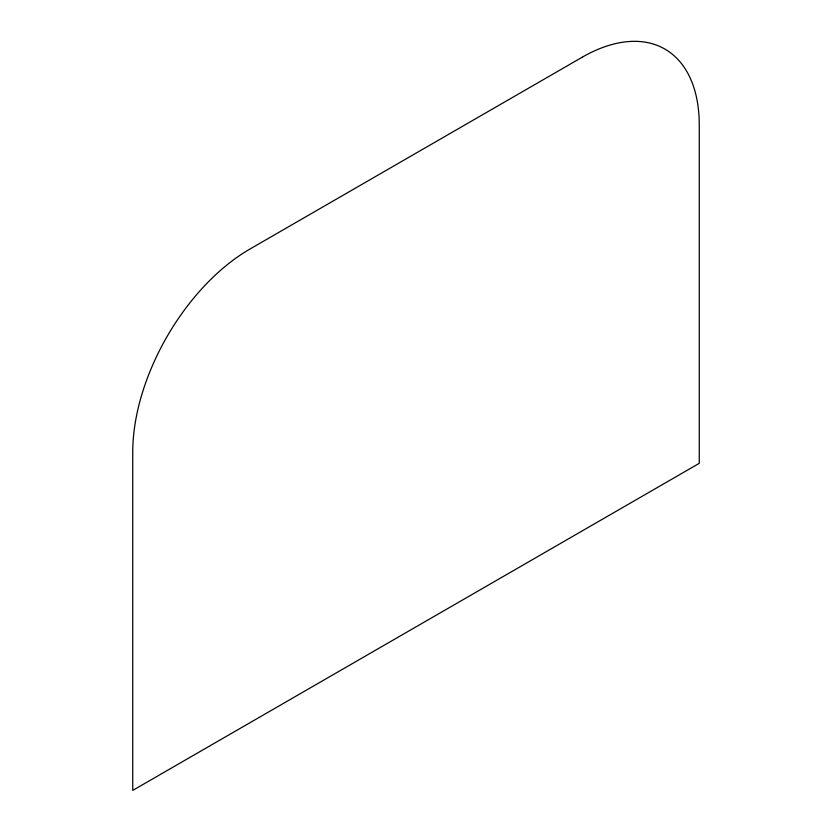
<?xml version="1.0" encoding="UTF-8"?>
<svg xmlns="http://www.w3.org/2000/svg" width="832" height="832" viewBox="0 0 832 832"><rect width="100%" height="100%" fill="white"/><g stroke="black" fill="none" stroke-linecap="round" stroke-linejoin="round"><path stroke-width="1.25" d="M582.046 57.304L249.954 249.038A165.755 95.701 -60 0 0 132.746 452.046L132.746 790.4L699.254 463.33L699.254 124.977A165.755 95.701 -60 0 0 582.046 57.304"/></g></svg>
